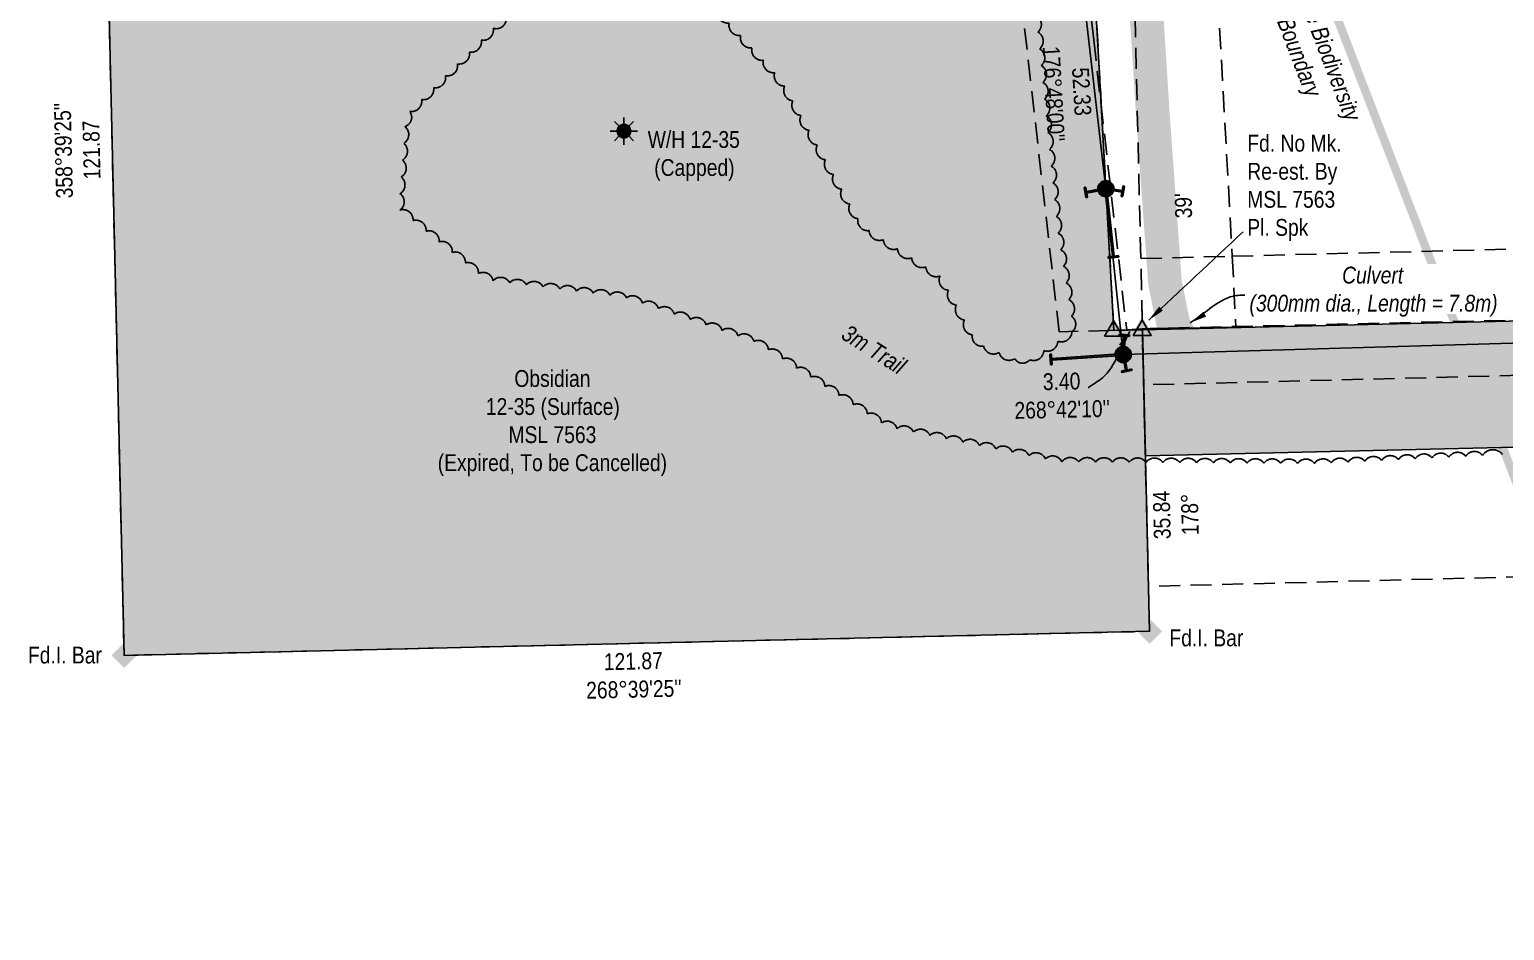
# Model space of a CAD drawing. Extents: x 618800 to 623115, y 5893885 to 5897441.
# Drawn here: x 621069 to 621945, y 5893992 to 5894527 of the extents above; entities that cross this region are included whole.
import ezdxf

# ---------------------------------------------------------------- set-up
doc = ezdxf.new("R2010")
doc.units = 0
doc.header["$LTSCALE"] = 5
doc.header["$PDSIZE"] = 0.5
for name, pattern in [('0', [1, 1, 0]), ('DASHDOT2', [12.7, 6.35, -3.175, 0, -3.175]), ('foc-ACCESSROAD', [3.75, 2.5, -1.25]), ('foc-FLOWLINE', [3.75, 2.5, -1.25])]:
    doc.linetypes.add(name, pattern=pattern)
doc.layers.get('Defpoints').update_dxf_attribs({"color": 9})
for name, color, linetype, lineweight in [('AS-GENERAL', 48, 'Continuous', 18), ('C-AR-T', 13, 'Continuous', 9), ('C-WS-T', 13, 'Continuous', 9), ('F-EZE-T', 190, 'Continuous', 9), ('F-RW-T', 190, 'Continuous', 9), ('T-TEXT', 48, 'Continuous', 18)]:
    doc.layers.add(name, color=color, linetype=linetype, lineweight=lineweight)
for name, color, linetype in [('AS-POWER', 104, 'foc-POWER'), ('AS-POWER-EXISTING-ANC', 72, 'Continuous'), ('AS-POWER-EXISTING-PP', 72, 'Continuous'), ('AS-ROADS', 254, 'Continuous'), ('AS-SYMBOL', 7, 'Continuous'), ('AS-WILDLIFE', 131, 'DASHDOT2'), ('C-WS', 13, 'foc-ACCESSROAD'), ('F-AR', 190, 'foc-ACCESSROAD'), ('F-EZE', 190, 'foc-FLOWLINE'), ('L-BD', 7, 'Continuous'), ('L-MON', 1, 'Continuous'), ('P-PROPOSED', 10, 'Continuous'), ('P-PROPOSED-H', 21, 'Continuous'), ('T-BUSH', 110, '0')]:
    doc.layers.add(name, color=color, linetype=linetype)
doc.styles.add('80CG', font='ARIALN.TTF', dxfattribs={"height": 10})
doc.styles.add('80L', font='ARIALN.TTF', dxfattribs={"height": 10})
doc.styles.add('foc-LtypeFont', font='ARIALN.TTF', dxfattribs={"height": 7.35})
doc.linetypes.add('foc-POWER', pattern='A,6,-1,["P",foc-LtypeFont,S=0.2,R=0,X=-0.625,Y=-0.75],-1.24,4', length=12.24)
doc.dimstyles.new('Compass 5 000', dxfattribs={"dimscale": 5, "dimtxt": 9, "dimasz": 2, "dimexe": 0.2, "dimexo": 0.0625, "dimgap": 0.5, "dimtad": 0, "dimtih": 1, "dimtoh": 1, "dimzin": 0, "dimdsep": 46, "dimtxsty": '80CG', "dimcen": 0.1, "dimse1": 1, "dimse2": 1, "dimclrd": 256, "dimclrt": 256, "dimaunit": 1, "dimadec": 4, "dimazin": 0, "dimtfac": 0.06, "dimtofl": 0, "dimtmove": 0, "dimatfit": 1, "dimfxl": 0.2, "dimtolj": 1, "dimtzin": 0, "dimlwd": -1, "dimarcsym": 0})

# ---------------------------------------------------------------- blocks, each defined once
blk = doc.blocks.new('POWERPOLE')
h = blk.add_hatch(color=255)
edge = h.paths.add_edge_path()
edge.add_arc((0, 0), 0.96, 0, 360)
at = {"linetype": 'Continuous'}
for p, q in [((0.68, -0.68), (-0.68, 0.68)), ((-0.68, -0.68), (0.68, 0.68))]:
    blk.add_line(p, q, dxfattribs=at)
blk.add_circle((0, 0), 0.96, dxfattribs=at)
blk = doc.blocks.new('*U465')
h = blk.add_hatch(color=255)
h.dxf.hatch_style = 1
edge = h.paths.add_edge_path()
edge.add_arc((-0.2, 1.08), 0.2, 10.3345, 190.3345, ccw=False)
edge.add_line((0, 1.12), (0.23, -0.16))
edge.add_line((0.23, -0.16), (0.39, -1.05))
edge.add_arc((0.2, -1.08), 0.2, -169.6655, 10.3345, ccw=False)
edge.add_line((0, -1.12), (-0.39, 1.05))
h = blk.add_hatch(color=255)
h.dxf.hatch_style = 1
edge = h.paths.add_edge_path()
edge.add_arc((4.76, 0.87), 0.2, -79.6655, 100.3345, ccw=False)
edge.add_line((4.8, 0.67), (0.23, -0.16))
edge.add_line((0.23, -0.16), (0.16, 0.23))
edge.add_line((0.16, 0.23), (4.73, 1.07))
at = {"color": 255}
blk.add_lwpolyline([(-0.39, 1.05, -1), (0, 1.12), (0.23, -0.16), (0.39, -1.05, -1), (0, -1.12)], format="xyb", close=True, dxfattribs=at)
at = {"color": 72, "const_width": 0.1, "flags": 128}
for points in [[(-0.2, 1.08), (0.2, -1.08)], [(4.76, 0.87), (0, 0)]]:
    blk.add_lwpolyline(points, dxfattribs=at)
at = {"color": 255, "flags": 128}
blk.add_lwpolyline([(4.73, 1.07, -1), (4.8, 0.67), (0.23, -0.16), (0.16, 0.23)], format="xyb", close=True, dxfattribs=at)
blk = doc.blocks.new('*U466')
h = blk.add_hatch(color=255)
h.dxf.hatch_style = 1
edge = h.paths.add_edge_path()
edge.add_arc((-4.04, 0.62), 0.2, 81.2944, 261.2944, ccw=False)
edge.add_line((-4.01, 0.82), (-0.17, 0.23))
edge.add_line((-0.17, 0.23), (-0.23, -0.17))
edge.add_line((-0.23, -0.17), (-4.07, 0.42))
h = blk.add_hatch(color=255)
h.dxf.hatch_style = 1
edge = h.paths.add_edge_path()
edge.add_arc((-0.17, -1.09), 0.2, 171.2944, 351.2944, ccw=False)
edge.add_line((-0.36, -1.06), (-0.17, 0.23))
edge.add_line((-0.17, 0.23), (-0.03, 1.12))
edge.add_arc((0.17, 1.09), 0.2, -8.7056, 171.2944, ccw=False)
edge.add_line((0.36, 1.06), (0.03, -1.12))
at = {"color": 255, "flags": 128}
blk.add_lwpolyline([(-4.07, 0.42, -1), (-4.01, 0.82), (-0.17, 0.23), (-0.23, -0.17)], format="xyb", close=True, dxfattribs=at)
at = {"color": 72, "const_width": 0.1, "flags": 128}
for points in [[(-4.04, 0.62), (0, 0)], [(-0.17, -1.09), (0.17, 1.09)]]:
    blk.add_lwpolyline(points, dxfattribs=at)
at = {"color": 255}
blk.add_lwpolyline([(0.03, -1.12, -1), (-0.36, -1.06), (-0.17, 0.23), (-0.03, 1.12, -1), (0.36, 1.06)], format="xyb", close=True, dxfattribs=at)
blk = doc.blocks.new('*U467')
h = blk.add_hatch(color=255)
h.dxf.hatch_style = 1
edge = h.paths.add_edge_path()
edge.add_arc((-1.82, 16.21), 0.2, 6.4093, 186.4093, ccw=False)
edge.add_line((-1.62, 16.23), (0.18, 0.22))
edge.add_line((0.18, 0.22), (-0.22, 0.18))
edge.add_line((-0.22, 0.18), (-2.02, 16.19))
h = blk.add_hatch(color=255)
h.dxf.hatch_style = 1
edge = h.paths.add_edge_path()
edge.add_arc((-1.09, -0.12), 0.2, 96.4093, 276.4093, ccw=False)
edge.add_line((-1.12, 0.08), (0.18, 0.22))
edge.add_line((0.18, 0.22), (1.07, 0.32))
edge.add_arc((1.09, 0.12), 0.2, -83.5907, 96.4093, ccw=False)
edge.add_line((1.12, -0.08), (-1.07, -0.32))
at = {"color": 255, "flags": 128}
blk.add_lwpolyline([(-2.02, 16.19, -1), (-1.62, 16.23), (0.18, 0.22), (-0.22, 0.18)], format="xyb", close=True, dxfattribs=at)
at = {"color": 72, "const_width": 0.1, "flags": 128}
for points in [[(-1.82, 16.21), (0, 0)], [(-1.09, -0.12), (1.09, 0.12)]]:
    blk.add_lwpolyline(points, dxfattribs=at)
at = {"color": 255}
blk.add_lwpolyline([(-1.07, -0.32, -1), (-1.12, 0.08), (0.18, 0.22), (1.07, 0.32, -1), (1.12, -0.08)], format="xyb", close=True, dxfattribs=at)
blk = doc.blocks.new('*U468')
h = blk.add_hatch(color=255)
h.dxf.hatch_style = 1
edge = h.paths.add_edge_path()
edge.add_arc((-0.08, 1.1), 0.2, 3.9133, 183.9133, ccw=False)
edge.add_line((0.12, 1.11), (0.21, -0.19))
edge.add_line((0.21, -0.19), (0.27, -1.08))
edge.add_arc((0.08, -1.1), 0.2, -176.0867, 3.9133, ccw=False)
edge.add_line((-0.12, -1.11), (-0.27, 1.08))
h = blk.add_hatch(color=255)
h.dxf.hatch_style = 1
edge = h.paths.add_edge_path()
edge.add_arc((17.17, 1.17), 0.2, -86.0867, 93.9133, ccw=False)
edge.add_line((17.18, 0.97), (0.21, -0.19))
edge.add_line((0.21, -0.19), (0.19, 0.21))
edge.add_line((0.19, 0.21), (17.15, 1.37))
at = {"color": 255}
blk.add_lwpolyline([(-0.27, 1.08, -1), (0.12, 1.11), (0.21, -0.19), (0.27, -1.08, -1), (-0.12, -1.11)], format="xyb", close=True, dxfattribs=at)
at = {"color": 72, "const_width": 0.1, "flags": 128}
for points in [[(-0.08, 1.1), (0.08, -1.1)], [(17.17, 1.17), (0, 0)]]:
    blk.add_lwpolyline(points, dxfattribs=at)
at = {"color": 255, "flags": 128}
blk.add_lwpolyline([(17.15, 1.37, -1), (17.18, 0.97), (0.21, -0.19), (0.19, 0.21)], format="xyb", close=True, dxfattribs=at)
blk = doc.blocks.new('*U470')
h = blk.add_hatch(color=255)
h.dxf.hatch_style = 1
edge = h.paths.add_edge_path()
edge.add_arc((1.1, -0.06), 0.2, -93.3368, 86.6632, ccw=False)
edge.add_line((1.09, -0.26), (-0.21, -0.19))
edge.add_line((-0.21, -0.19), (-1.11, -0.14))
edge.add_arc((-1.1, 0.06), 0.2, 86.6632, 266.6632, ccw=False)
edge.add_line((-1.09, 0.26), (1.11, 0.14))
h = blk.add_hatch(color=255)
h.dxf.hatch_style = 1
edge = h.paths.add_edge_path()
edge.add_arc((-0.26, -4.53), 0.2, 176.6632, 356.6632, ccw=False)
edge.add_line((-0.46, -4.52), (-0.21, -0.19))
edge.add_line((-0.21, -0.19), (0.19, -0.21))
edge.add_line((0.19, -0.21), (-0.06, -4.54))
at = {"color": 255}
blk.add_lwpolyline([(1.11, 0.14, -1), (1.09, -0.26), (-0.21, -0.19), (-1.11, -0.14, -1), (-1.09, 0.26)], format="xyb", close=True, dxfattribs=at)
at = {"color": 72, "const_width": 0.1, "flags": 128}
for points in [[(1.1, -0.06), (-1.1, 0.06)], [(-0.26, -4.53), (0, 0)]]:
    blk.add_lwpolyline(points, dxfattribs=at)
at = {"color": 255, "flags": 128}
blk.add_lwpolyline([(-0.06, -4.54, -1), (-0.46, -4.52), (-0.21, -0.19), (0.19, -0.21)], format="xyb", close=True, dxfattribs=at)
blk = doc.blocks.new('*U469')
h = blk.add_hatch(color=255)
h.dxf.hatch_style = 1
edge = h.paths.add_edge_path()
edge.add_arc((-0.81, 3.87), 0.2, 11.8782, 191.8782, ccw=False)
edge.add_line((-0.62, 3.91), (0.15, 0.24))
edge.add_line((0.15, 0.24), (-0.24, 0.15))
edge.add_line((-0.24, 0.15), (-1.01, 3.83))
h = blk.add_hatch(color=255)
h.dxf.hatch_style = 1
edge = h.paths.add_edge_path()
edge.add_arc((-1.08, -0.23), 0.2, 101.8782, 281.8782, ccw=False)
edge.add_line((-1.12, -0.03), (0.15, 0.24))
edge.add_line((0.15, 0.24), (1.04, 0.42))
edge.add_arc((1.08, 0.23), 0.2, -78.1218, 101.8782, ccw=False)
edge.add_line((1.12, 0.03), (-1.04, -0.42))
at = {"color": 255, "flags": 128}
blk.add_lwpolyline([(-1.01, 3.83, -1), (-0.62, 3.91), (0.15, 0.24), (-0.24, 0.15)], format="xyb", close=True, dxfattribs=at)
at = {"color": 72, "const_width": 0.1, "flags": 128}
for points in [[(-0.81, 3.87), (0, 0)], [(-1.08, -0.23), (1.08, 0.23)]]:
    blk.add_lwpolyline(points, dxfattribs=at)
at = {"color": 255}
blk.add_lwpolyline([(-1.04, -0.42, -1), (-1.12, -0.03), (0.15, 0.24), (1.04, 0.42, -1), (1.12, 0.03)], format="xyb", close=True, dxfattribs=at)
blk = doc.blocks.new('GAS')
h = blk.add_hatch(color=255)
h.dxf.hatch_style = 1
edge = h.paths.add_edge_path()
edge.add_arc((0, 0), 0.9, 0, 360)
for p, q in [((-0.81, 0), (-1.62, 0)), ((-0.57, 0.57), (-1.14, 1.14)), ((0, 0.81), (0, 1.62)), ((0.57, 0.57), (1.14, 1.14)), ((1.62, 0), (0.81, 0)), ((-0.57, -0.57), (-1.14, -1.14)), ((0, -0.81), (0, -1.62)), ((1.14, -1.14), (0.57, -0.57))]:
    blk.add_line(p, q)
blk.add_circle((0, 0), 0.8)
blk = doc.blocks.new('SMONA')
blk.add_hatch(color=255).paths.add_polyline_path([(0, -1.49), (1.49, 0), (0, 1.49), (-1.49, 0)])
blk = doc.blocks.new('SMONAA')
blk.add_blockref('SMONA', (0, 0))
blk = doc.blocks.new('SMONB')
at = {"color": 1}
blk.add_solid([(0, 1.2), (1.2, 0), (-1.2, 0), (0, -1.2)], dxfattribs=at)
blk = doc.blocks.new('SMONBB')
blk.add_blockref('SMONB', (0, 0))
blk = doc.blocks.new('SMONCC')
for name in ['SMONAA', 'SMONBB']:
    blk.add_blockref(name, (0, 0))
blk = doc.blocks.new('FDIBAR')
blk.add_blockref('SMONCC', (0, 0))
blk = doc.blocks.new('TRIA')
blk.add_hatch(color=255).paths.add_polyline_path([(-0.04, 1.52), (-1.47, -0.87), (1.39, -0.87)])
blk = doc.blocks.new('TRIAA')
blk.add_blockref('TRIA', (0, 0))
blk = doc.blocks.new('TRIB')
at = {"color": 1}
blk.add_lwpolyline([(-1.12, -0.67), (-0.04, 1.13), (1.04, -0.67)], close=True, dxfattribs=at)
blk = doc.blocks.new('TRIBB')
blk.add_blockref('TRIB', (0, 0))
blk = doc.blocks.new('TRICC')
for name in ['TRIAA', 'TRIBB']:
    blk.add_blockref(name, (0, 0))
blk = doc.blocks.new('plspike')
blk.add_blockref('TRICC', (0, 0))
blk = doc.blocks.new('*D481')
at = {"layer": 'C-AR-T', "transparency": 16777216}
for p, q in [((622207.78, 5894370.79), (622207.52, 5894380.79)), ((622212.19, 5894198.37), (622213.08, 5894163.77)), ((622213.08, 5894163.77), (622223.08, 5894163.77))]:
    blk.add_line(p, q, dxfattribs=at)
for points in [[(622209.45, 5894370.84), (622206.11, 5894370.75), (622208.04, 5894360.8)], [(622213.86, 5894198.42), (622210.53, 5894198.33), (622211.94, 5894208.37)]]:
    blk.add_solid(points, dxfattribs=at)
at = {"layer": 'Defpoints', "color": 0, "transparency": 16777216}
for p in [(621883.83, 5894352.5), (622211.94, 5894208.37), (621887.73, 5894200.07)]:
    blk.add_point(p, dxfattribs=at)
at = {"layer": 'C-AR-T', "transparency": 16777216, "insert": (622293.02, 5894163.77), "char_height": 10, "attachment_point": 5, "style": '80CG'}
blk.add_mtext('\\A1;Obsidian\\P30.48 A/R\\PMSL 7563\\P(Expired, To be Cancelled)', dxfattribs=at)
blk = doc.blocks.new('*D490')
at = {"layer": 'Defpoints', "color": 0, "transparency": 16777216}
for p in [(621860.71, 5894394.15), (622437.73, 5894333.76), (621862.62, 5894319.14)]:
    blk.add_point(p, dxfattribs=at)
at = {"layer": 'F-EZE-T', "transparency": 16777216}
for p, q in [((622434.79, 5894449.57), (622424.79, 5894449.57)), ((622435.57, 5894418.77), (622434.79, 5894449.57)), ((622437.99, 5894323.77), (622438.24, 5894313.77))]:
    blk.add_line(p, q, dxfattribs=at)
for points in [[(622437.24, 5894418.81), (622433.91, 5894418.73), (622435.83, 5894408.77)], [(622439.66, 5894323.81), (622436.32, 5894323.72), (622437.73, 5894333.76)]]:
    blk.add_solid(points, dxfattribs=at)
at = {"layer": 'F-EZE-T', "transparency": 16777216, "insert": (622365.65, 5894449.57), "char_height": 10, "attachment_point": 5, "style": '80CG'}
blk.add_mtext('\\A1;Fortis\\P15.00 Power Line R/W\\PEZE 020185', dxfattribs=at)

msp = doc.modelspace()

# ---------------------------------------------------------------- hatches: boundary and pattern name
at = {"layer": 'P-PROPOSED-H'}
h = msp.add_hatch(color=256, dxfattribs=at)
h.dxf.hatch_style = 1
h.paths.add_polyline_path([(621111.233, 5894764.152), (621670.807, 5894777.273), (621698.723, 5894609.326), (621713.323, 5894348.161), (621730.293, 5894348.545), (621734.493, 5894169.466), (621125.513, 5894155.186)])
h = msp.add_hatch(color=256, dxfattribs=at)
h.dxf.hatch_style = 1
h.paths.add_polyline_path([(621730.318, 5894348.546), (621732.078, 5894273.593), (622670.649, 5894295.634), (622772.403, 5894220.629), (622768.826, 5894372.933)])

# ---------------------------------------------------------------- linework, layer by layer
at = {"layer": 'AS-GENERAL', "const_width": 4.998, "flags": 128}
for points in [[(621772.798, 5894347.506), (621733.698, 5894347.191)], [(621733.698, 5894347.191), (621772.798, 5894347.506)]]:
    msp.add_lwpolyline(points, dxfattribs=at)
at = {"layer": 'AS-POWER', "flags": 128}
msp.add_lwpolyline([(621354.801, 5895226.884), (621617.408, 5894945.721), (621660.633, 5894848.511), (621708.548, 5894432.271), (621718.888, 5894333.841), (622058.678, 5894343.736), (622932.147, 5894372.724)], dxfattribs=at)
at = {"layer": 'AS-ROADS', "const_width": 19.993, "flags": 128}
for points in [[(621798.908, 5894297.306), (621776.958, 5894310.176), (621760.113, 5894329.176), (621748.593, 5894352.006), (621743.643, 5894376.816), (621736.403, 5894477.316), (621730.043, 5894577.641), (621722.653, 5894678.346), (621715.073, 5894779.291), (621705.608, 5894867.666), (621686.033, 5894913.906), (621652.958, 5894953.381), (621616.853, 5894988.071), (621578.263, 5895021.456), (621539.633, 5895054.906), (621501.778, 5895088.046), (621464.208, 5895123.616), (621427.988, 5895158.521), (621393.598, 5895195.696), (621368.304, 5895238.081)], [(621557.888, 5894348.971), (621557.878, 5894348.956), (621539.988, 5894367.531), (621524.338, 5894387.706), (621508.898, 5894409.171), (621493.848, 5894430.926), (621479.348, 5894452.786), (621463.548, 5894473.101), (621443.748, 5894489.501), (621420.433, 5894498.546), (621394.563, 5894499.536), (621370.108, 5894491.956), (621352.408, 5894473.031), (621353.728, 5894447.466), (621371.748, 5894429.426), (621397.023, 5894424.156), (621421.663, 5894419.401), (621446.033, 5894413.621), (621469.608, 5894404.661), (621491.773, 5894392.541), (621512.473, 5894378.211), (621533.223, 5894362.971), (621554.188, 5894348.166), (621616.838, 5894306.956), (621690.683, 5894290.966), (621842.298, 5894296.341), (621992.973, 5894303.461)]]:
    msp.add_lwpolyline(points, dxfattribs=at)
at = {"layer": 'AS-WILDLIFE', "const_width": 4.998, "flags": 128}
msp.add_lwpolyline([(622275.747, 5895402.259), (621938.508, 5894869.496), (621841.632, 5894644.495), (621825.383, 5894586.996), (621984.445, 5894174.496), (622068.676, 5893994.309)], dxfattribs=at)
at = {"layer": 'C-WS', "flags": 128}
msp.add_lwpolyline([(621720.213, 5894778.432), (621734.493, 5894169.466), (621125.513, 5894155.186), (621111.233, 5894764.152), (621720.213, 5894778.432)], dxfattribs=at)
msp.add_lwpolyline([(621733.867, 5894196.137), (621730.15, 5894349.158), (622768.826, 5894372.933), (622772.551, 5894222.731), (622643.453, 5894219.426), (622555.188, 5894217.162), (622185.026, 5894207.683), (622134.688, 5894206.393)], close=True, dxfattribs=at)
at = {"layer": 'F-AR'}
msp.add_lwpolyline([(621770.924, 5894621.186), (621783.639, 5894392.183), (621785.804, 5894350.041), (621730.15, 5894349.158), (621727.422, 5894348.913), (621720.926, 5894348.482), (621713.323, 5894348.161), (621698.723, 5894609.326)], dxfattribs=at)
at = {"layer": 'F-EZE'}
for points in [[(621358.356, 5895229.832), (621403.089, 5895181.748), (621455.289, 5895125.637), (621619.127, 5894949.529), (621657.228, 5894908.574), (621663.31, 5894850.831), (621666.314, 5894828.291), (621672.155, 5894777.34), (621678.822, 5894718.708), (621701.344, 5894520.691), (621720.926, 5894348.482), (621716.305, 5894348.263), (621710.812, 5894348.097), (621680.822, 5894347.316), (621632.026, 5894776.31), (621625.385, 5894834.709), (621624.59, 5894841.697), (621599.622, 5894896.132), (621585.459, 5894927.007), (621420.404, 5895104.425), (621368.204, 5895160.538), (621327.525, 5895204.265)], [(622934.408, 5894346.577), (622765.448, 5894342.263), (622710.495, 5894340.781), (622664.917, 5894339.556), (622622.19, 5894338.466), (622214.807, 5894328.096), (622161.181, 5894326.731), (621786.604, 5894317.205), (621731.087, 5894315.782), (621729.302, 5894390.803), (621783.639, 5894392.183), (622187.155, 5894402.46), (622240.784, 5894403.825), (622663.401, 5894413.744), (622752.592, 5894416.99), (622763.508, 5894417.284), (622932.493, 5894421.598)]]:
    msp.add_lwpolyline(points, dxfattribs=at)
at = {"layer": 'P-PROPOSED', "flags": 128}
msp.add_lwpolyline([(621111.233, 5894764.152), (621670.807, 5894777.273), (621698.723, 5894609.326), (621713.323, 5894348.161), (621730.293, 5894348.545), (621734.493, 5894169.466), (621125.513, 5894155.186)], close=True, dxfattribs=at)
at = {"layer": 'P-PROPOSED'}
msp.add_lwpolyline([(621730.318, 5894348.546), (621732.078, 5894273.593), (622670.649, 5894295.634), (622772.403, 5894220.629), (622768.826, 5894372.933)], close=True, dxfattribs=at)
at = {"layer": 'T-BUSH', "flags": 128}
msp.add_lwpolyline([(621640.741, 5894783.538, -0.5205671), (621641.432, 5894773.566, -0.5205671), (621642.123, 5894763.593, -0.5205671), (621642.814, 5894753.621, -0.5205671), (621643.506, 5894743.648, -0.5205671), (621644.197, 5894733.676, -0.5205671), (621644.888, 5894723.703, -0.5205671), (621645.579, 5894713.731, -0.5205671), (621646.27, 5894703.758, -0.5205671), (621646.962, 5894693.786, -0.5205671), (621647.653, 5894683.813, -0.5205671), (621648.344, 5894673.841, -0.5205671), (621649.035, 5894663.868, -0.5205671), (621650.03, 5894653.928, -0.5205671), (621651.449, 5894644.032, -0.5205671), (621652.867, 5894634.137, -0.5205671), (621654.286, 5894624.242, -0.5205671), (621655.705, 5894614.347, -0.5205671), (621657.124, 5894604.451, -0.5205671), (621658.543, 5894594.556, -0.5205671), (621659.961, 5894584.661, -0.5205671), (621661.38, 5894574.766, -0.5205671), (621662.799, 5894564.87, -0.5205671), (621664.218, 5894554.975, -0.5205671), (621665.636, 5894545.08, -0.5205671), (621667.055, 5894535.185, -0.5205671), (621668.237, 5894525.261, -0.5205671), (621669.225, 5894515.313, -0.5205671), (621670.213, 5894505.366, -0.5205671), (621671.201, 5894495.418, -0.5205671), (621672.189, 5894485.471, -0.5205671), (621673.177, 5894475.523, -0.5205671), (621674.165, 5894465.576, -0.5205671), (621675.153, 5894455.628, -0.5205671), (621676.141, 5894445.681, -0.5205671), (621677.128, 5894435.733, -0.5205671), (621678.116, 5894425.786, -0.5205671), (621679.104, 5894415.838, -0.5205671), (621680.169, 5894405.901, -0.5205671), (621681.763, 5894396.032, -0.5205671), (621683.356, 5894386.163, -0.5205671), (621684.95, 5894376.295, -0.5205671), (621686.544, 5894366.426, -0.5205671), (621688.137, 5894356.558, -0.5205671), (621688.379, 5894347.28, -0.5205671), (621680.053, 5894341.748, -0.5205671), (621671.727, 5894336.216, -0.5205671), (621663.401, 5894330.683, -0.5205671), (621654.447, 5894331.335, -0.5205671), (621645.178, 5894335.08, -0.5205671), (621635.91, 5894338.825, -0.5205671), (621629.296, 5894345.53, -0.5205671), (621624.568, 5894354.338, -0.5205671), (621619.839, 5894363.145, -0.5205671), (621615.111, 5894371.952, -0.5205671), (621610.079, 5894380.479, -0.5205671), (621601.658, 5894385.865, -0.5205671), (621593.237, 5894391.252, -0.5205671), (621584.816, 5894396.639, -0.5205671), (621576.395, 5894402.025, -0.5205671), (621567.974, 5894407.412, -0.5205671), (621561.339, 5894414.473, -0.5205671), (621556.506, 5894423.223, -0.5205671), (621551.672, 5894431.973, -0.5205671), (621546.839, 5894440.724, -0.5205671), (621542.006, 5894449.474, -0.5205671), (621537.173, 5894458.225, -0.5205671), (621532.34, 5894466.975, -0.5205671), (621527.507, 5894475.725, -0.5205671), (621522.674, 5894484.476, -0.5205671), (621517.841, 5894493.226, -0.5205671), (621511.91, 5894501.187, -0.5205671), (621505.149, 5894508.55, -0.5205671), (621498.388, 5894515.914, -0.5205671), (621491.627, 5894523.277, -0.5205671), (621484.866, 5894530.641, -0.5205671), (621478.106, 5894538.004, -0.5205671), (621471.345, 5894545.367, -0.5205671), (621464.584, 5894552.731, -0.5205671), (621456.354, 5894557.828, -0.5205671), (621446.872, 5894560.994, -0.5205671), (621437.39, 5894564.159, -0.5205671), (621427.908, 5894567.325, -0.5205671), (621418.426, 5894570.49, -0.5205671), (621408.944, 5894573.656, -0.5205671), (621400.62, 5894569.616, -0.5205671), (621392.606, 5894563.64, -0.5205671), (621384.592, 5894557.665, -0.5205671), (621376.579, 5894551.689, -0.5205671), (621368.565, 5894545.713, -0.5205671), (621360.551, 5894539.737, -0.5205671), (621352.538, 5894533.761, -0.5205671), (621344.748, 5894527.526, -0.5205671), (621337.66, 5894520.477, -0.5205671), (621330.571, 5894513.428, -0.5205671), (621323.483, 5894506.38, -0.5205671), (621316.395, 5894499.331, -0.5205671), (621309.306, 5894492.282, -0.5205671), (621302.218, 5894485.234, -0.5205671), (621295.129, 5894478.185, -0.5205671), (621292.296, 5894469.18, -0.5205671), (621291.561, 5894459.211, -0.5205671), (621290.825, 5894449.241, -0.5205671), (621290.089, 5894439.272, -0.5205671), (621289.354, 5894429.303, -0.5205671), (621289.351, 5894419.65, -0.5205671), (621297.117, 5894413.356, -0.5205671), (621304.883, 5894407.062, -0.5205671), (621312.649, 5894400.767, -0.5205671), (621320.415, 5894394.473, -0.5205671), (621328.181, 5894388.179, -0.5205671), (621335.947, 5894381.884, -0.5205671), (621344.579, 5894377.629, -0.5205671), (621354.501, 5894376.411, -0.5205671), (621364.423, 5894375.192, -0.5205671), (621374.345, 5894373.973, -0.5205671), (621384.267, 5894372.755, -0.5205671), (621394.189, 5894371.536, -0.5205671), (621404.11, 5894370.318, -0.5205671), (621414.032, 5894369.099, -0.5205671), (621423.878, 5894367.547, -0.5205671), (621433.336, 5894364.313, -0.5205671), (621442.795, 5894361.078, -0.5205671), (621452.254, 5894357.844, -0.5205671), (621461.713, 5894354.61, -0.5205671), (621471.172, 5894351.376, -0.5205671), (621480.63, 5894348.142, -0.5205671), (621490.089, 5894344.908, -0.5205671), (621499.548, 5894341.673, -0.5205671), (621508.148, 5894336.672, -0.5205671), (621516.536, 5894331.234, -0.5205671), (621524.924, 5894325.796, -0.5205671), (621533.312, 5894320.358, -0.5205671), (621541.7, 5894314.92, -0.5205671), (621550.087, 5894309.482, -0.5205671), (621558.475, 5894304.044, -0.5205671), (621566.863, 5894298.605, -0.5205671), (621575.251, 5894293.167, -0.5205671), (621584.477, 5894289.779, -0.5205671), (621594.272, 5894287.785, -0.5205671), (621604.068, 5894285.791, -0.5205671), (621613.863, 5894283.797, -0.5205671), (621623.659, 5894281.804, -0.5205671), (621633.455, 5894279.81, -0.5205671), (621643.25, 5894277.816, -0.5205671), (621653.046, 5894275.822, -0.5205671), (621662.841, 5894273.828, -0.5205671), (621672.637, 5894271.835, -0.5205671), (621682.46, 5894270.104, -0.5205671), (621692.456, 5894270.035, -0.5205671), (621702.452, 5894269.967, -0.5205671), (621712.449, 5894269.898, -0.5205671), (621722.445, 5894269.829, -0.5205671), (621732.441, 5894269.761, -0.5205671), (621742.437, 5894269.692, -0.5205671), (621752.433, 5894269.623, -0.5205671), (621762.43, 5894269.555, -0.5205671), (621772.426, 5894269.486, -0.5205671), (621782.422, 5894269.418, -0.5205671), (621792.418, 5894269.349, -0.5205671), (621802.414, 5894269.28, -0.5205671), (621812.411, 5894269.212, -0.5205671), (621822.407, 5894269.143, -0.5205671), (621832.403, 5894269.074, -0.5205671), (621842.39, 5894269.422, -0.5205671), (621852.374, 5894269.92, -0.5205671), (621862.358, 5894270.417, -0.5205671), (621872.342, 5894270.915, -0.5205671), (621882.327, 5894271.413, -0.5205671), (621892.311, 5894271.91, -0.5205671), (621902.295, 5894272.408, -0.5205671), (621912.279, 5894272.906, -0.5205671), (621922.263, 5894273.403, -0.5205671), (621932.247, 5894273.901, -0.5205671), (621944.077, 5894274.49, -0.5205671)], format="xyb", dxfattribs=at)

# ---------------------------------------------------------------- block references
at = {"layer": 'AS-POWER-EXISTING-ANC', "color": 6, "xscale": 2.499111375000003, "yscale": 2.499111375000003, "zscale": 2.499111375000003}
for name, p in [('*U465', (621696.648, 5894430.101)), ('*U466', (621718.638, 5894430.726)), ('*U467', (621713.098, 5894391.766)), ('*U470', (621719.548, 5894345.161)), ('*U468', (621675.983, 5894330.906)), ('*U469', (621720.923, 5894324.166))]:
    msp.add_blockref(name, p, dxfattribs=at)
at = {"layer": 'AS-POWER-EXISTING-PP', "color": 6, "xscale": 4.998222750000002, "yscale": 4.998222750000002, "zscale": 4.998222750000002}
for p in [(621708.548, 5894432.271), (621718.888, 5894333.841)]:
    msp.add_blockref('POWERPOLE', p, dxfattribs=at)
at = {"layer": 'AS-SYMBOL', "color": 6, "xscale": 4.998222750000004, "yscale": 4.998222750000004, "zscale": 4.998222750000004}
msp.add_blockref('GAS', (621422.358, 5894466.501), dxfattribs=at)
at = {"layer": 'L-MON', "color": 6, "xscale": 4.998222750000004, "yscale": 4.998222750000004, "zscale": 4.998222750000004}
for name, p in [('plspike', (621713.323, 5894348.161)), ('plspike', (621730.318, 5894348.546)), ('FDIBAR', (621734.493, 5894169.466)), ('FDIBAR', (621125.513, 5894155.186))]:
    msp.add_blockref(name, p, dxfattribs=at)

# ---------------------------------------------------------------- texts
at = {"layer": 'AS-WILDLIFE', "insert": (621816.334, 5894589.475), "char_height": 9.99645, "attachment_point": 1, "rotation": 291.08693, "style": '80L'}
msp.add_mtext_dynamic_manual_height_columns('\\pi1.0005;{\\fArial Narrow|b0|i1|c0|p34;Key Wildlife Biodiversity \\P\\pi22.49;Zone Boundary}', width=123.70404, gutter_width=50, heights=[0], dxfattribs=at)
at = {"layer": 'C-WS-T', "char_height": 9.99645, "attachment_point": 1, "style": '80L'}
for s, width, insert in [('\\pi12.45;W/H 12-35 \\P\\pi16.324;(Capped)', 78.99495, (621424.008, 5894466.513)), ('\\pi45.924;Obsidian\\P\\pi29.013;12-35 (Surface)\\P\\pi42.429;MSL 7563\\P\\pi0.41845;(Expired, To be Cancelled)', 135.66617, (621311.345, 5894324.589))]:
    msp.add_mtext_dynamic_manual_height_columns(s, width=width, gutter_width=50, heights=[0], dxfattribs=dict(at, insert=insert))
at = {"layer": 'L-BD', "color": 6, "insert": (621697.636, 5894518.807), "char_height": 9.99645, "width": 56.28735, "attachment_point": 1, "rotation": 273.1997, "style": '80L', "bg_fill": 1, "box_fill_scale": 1, "bg_fill_color": 21, "bg_fill_transparency": 0}
msp.add_mtext("\\pi14.315;52.33 \\P\\pi0.66368;176°48'00''", dxfattribs=at)
at = {"layer": 'L-BD', "color": 6, "attachment_point": 2, "style": '80L'}
for s, insert, char_height, width, rotation in [("358°39'25''\\P121.87 ", (621084.477, 5894454.777), 9.99645, 34.48166, 91.3433), (" 39'", (621749.657, 5894420.418), 9.9964, 20.59364, 91.3433), ("3.40\\P268°42'10'' ", (621682.166, 5894322.882), 9.99645, 28.48499, 1.2977), ('35.84 178°', (621736.784, 5894238.357), 9.9964, 20.59364, 91.3433), ("121.87\\P268°39'25'' ", (621427.779, 5894156.735), 9.99645, 28.48853, 1.3433)]:
    msp.add_mtext(s, dxfattribs=dict(at, insert=insert, char_height=char_height, width=width, rotation=rotation))
at = {"layer": 'L-MON', "char_height": 9.9964, "attachment_point": 1, "style": '80L'}
for insert in [(621746.281, 5894170.562), (621068.379, 5894160.36)]:
    msp.add_mtext_dynamic_manual_height_columns('Fd.I. Bar', width=44.09598, gutter_width=50, heights=[0], dxfattribs=dict(at, insert=insert))
at = {"layer": 'T-TEXT', "insert": (621556.027, 5894352.149), "char_height": 10, "attachment_point": 1, "rotation": 327.602776, "style": '80L'}
msp.add_mtext_dynamic_manual_height_columns('{\\fArial Narrow|b0|i1|c0|p34;3m Trail}', width=42.45921, gutter_width=50, heights=[0], dxfattribs=at)

# ---------------------------------------------------------------- dimensions: what is measured, and where the dimension line sits
at = {"layer": 'C-AR-T'}
dim = msp.add_linear_dim(base=(622211.936, 5894208.37), p1=(621883.834, 5894352.5), p2=(621887.735, 5894200.074), angle=271.465863, text='Obsidian\\P30.48 A/R\\PMSL 7563\\P(Expired, To be Cancelled)', dimstyle='Compass 5 000', dxfattribs=at)
dim.commit()
dim.dimension.update_dxf_attribs({"geometry": '*D481', "text_midpoint": (622293.016, 5894163.766), "dimtype": 161})
at = {"layer": 'F-EZE-T'}
dim = msp.add_linear_dim(base=(622437.735, 5894333.764), p1=(621860.709, 5894394.146), p2=(621862.616, 5894319.138), angle=271.456773, text='Fortis\\P15.00 Power Line R/W\\PEZE 020185', dimstyle='Compass 5 000', dxfattribs=at)
dim.commit()
dim.dimension.update_dxf_attribs({"geometry": '*D490', "text_midpoint": (622365.649, 5894449.572), "dimtype": 161})

# ---------------------------------------------------------------- leaders
at = {"layer": 'F-RW-T', "color": 6, "path_type": 1}
msp.add_leader([(621722.812, 5894347.467), (621706.5, 5894320.057), (621698.013, 5894314.1)], dimstyle='Compass 5 000', override={"dimgap": 0.5, "dimtad": 0}, dxfattribs=at)
at = {"layer": 'T-TEXT', "path_type": 1}
msp.add_leader([(621758.679, 5894352.697), (621786.111, 5894368.854), (621794.58, 5894369.076)], dimstyle='Compass 5 000', override={"dimgap": 0.5, "dimtad": 0}, dxfattribs=at)

# ---------------------------------------------------------------- next in the draw order: texts
at = {"layer": 'L-MON', "insert": (621792.551, 5894464.296), "char_height": 9.99645, "attachment_point": 1, "style": '80L', "bg_fill": 3, "box_fill_scale": 1.15, "bg_fill_color": 256, "bg_fill_true_color": 256, "bg_fill_transparency": 0}
msp.add_mtext_dynamic_manual_height_columns('Fd. No Mk.\\PRe-est. By MSL 7563\\PPl. Spk', width=55.14093, gutter_width=10, heights=[0], dxfattribs=at)
at = {"layer": 'T-TEXT', "insert": (621792.744, 5894385.983), "char_height": 9.99645, "attachment_point": 1, "style": '80L', "bg_fill": 3, "box_fill_scale": 1.15, "bg_fill_color": 256, "bg_fill_true_color": 256, "bg_fill_transparency": 0}
msp.add_mtext_dynamic_manual_height_columns('\\pi56.142;{\\fArial Narrow|b0|i1|c0|p34;Culvert\\P\\pi1.107;(300mm dia., Length = 7.8m)}', width=147.9602, gutter_width=50, heights=[0], dxfattribs=at)

# ---------------------------------------------------------------- next in the draw order: leaders
at = {"layer": 'L-MON', "color": 6, "path_type": 1}
msp.add_leader([(621734.016, 5894354.222), (621790.1, 5894406.734)], dimstyle='Compass 5 000', override={"dimgap": 0.5, "dimtad": 0}, dxfattribs=at)

doc.saveas('drawing.dxf')
